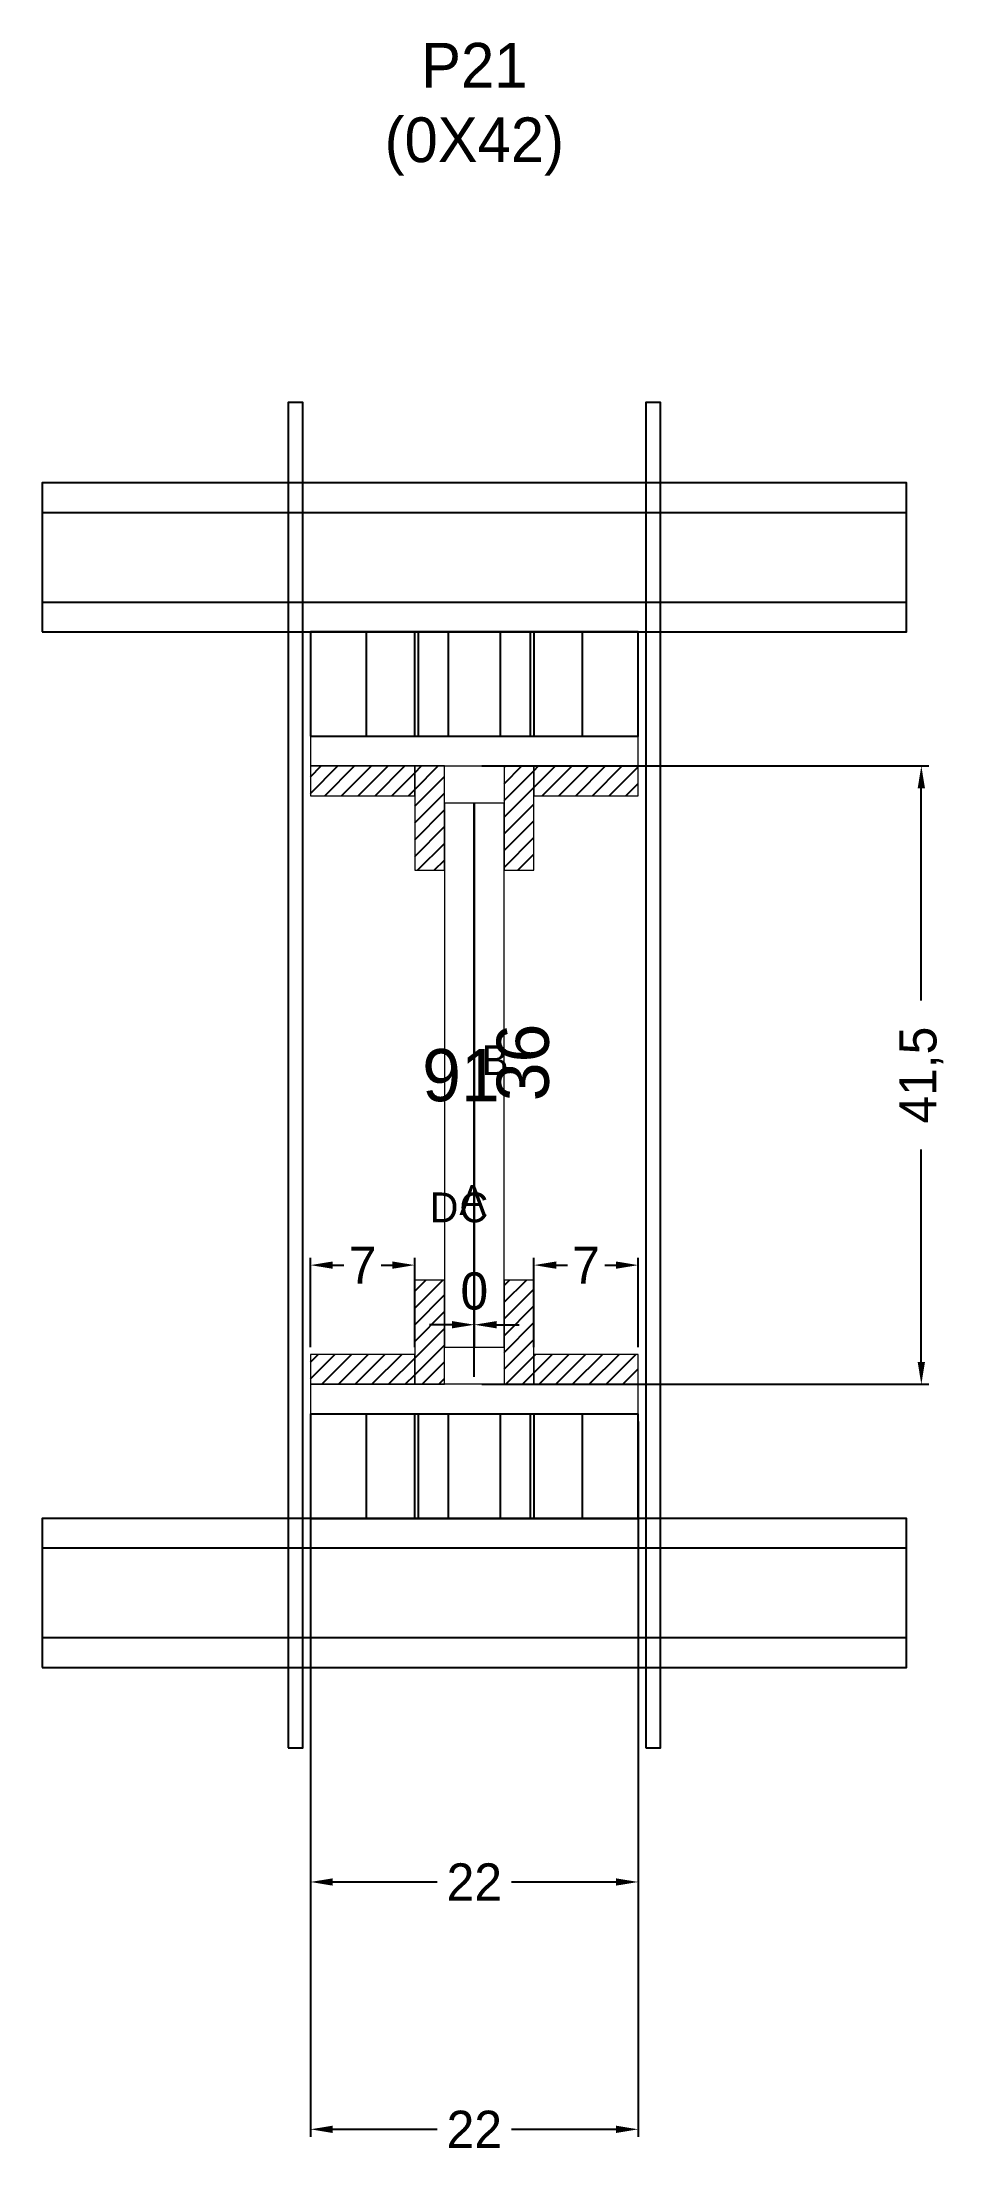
# Model space of a CAD drawing. Header units: centimetres. Extents: x -58 to 63, y -5 to 279.
import ezdxf

# ---------------------------------------------------------------- set-up
doc = ezdxf.new("R2010")
doc.units = ezdxf.units.CM
for name, color, linetype in [('CHAPA', 140, 'Continuous'), ('COTA', 241, 'Continuous'), ('Hachura', 251, 'Continuous'), ('Madeira', 30, 'Continuous'), ('NOMENCLATURA', 7, 'Continuous'), ('Painéis', 200, 'Continuous'), ('Perfil Metálico', 150, 'Continuous'), ('SARRAFO', 251, 'Continuous'), ('TEXTO_GERAL', 7, 'Continuous')]:
    doc.layers.add(name, color=color, linetype=linetype)
doc.dimstyles.new('cotax2', dxfattribs={"dimtxt": 2.5, "dimasz": 1.5, "dimexe": 0.5, "dimexo": 0.5, "dimgap": 0.5, "dimtad": 1, "dimcen": 2.5, "dimazin": 3, "dimtfac": 1, "dimtmove": 0, "dimatfit": 3})
pattern_1 = [(45, (0, 0), (-1.122532, 1.122532), [])]

# ---------------------------------------------------------------- blocks, each defined once
blk = doc.blocks.new('_CLOSEDFILLED')
at = {"color": 0, "linetype": 'BYBLOCK'}
blk.add_solid([(-1, 0.164), (0, 0), (-1, -0.164)], dxfattribs=at)
blk = doc.blocks.new('*D1')
for p, q in [((-22, 93.5), (-22, -2.5)), ((22, 93.5), (22, -2.5)), ((-19, -1.5), (-5, -1.5)), ((5, -1.5), (19, -1.5))]:
    blk.add_line(p, q)
at = {"layer": 'Defpoints'}
for p in [(-22, 94.5), (22, 94.5), (-22, -1.5)]:
    blk.add_point(p, dxfattribs=at)
at = {"layer": 'COTA', "xscale": 3, "yscale": 3, "rotation": 180}
blk.add_blockref('_CLOSEDFILLED', (-22, -1.5), dxfattribs=at)
at = {"layer": 'COTA', "xscale": 3, "yscale": 3}
blk.add_blockref('_CLOSEDFILLED', (22, -1.5), dxfattribs=at)
at = {"layer": 'COTA', "insert": (0, -1.5), "char_height": 5, "attachment_point": 5}
blk.add_mtext('22', dxfattribs=at)
blk = doc.blocks.new('*D2')
for p, q in [((-3, 106.5), (-6, 106.5)), ((0, 99.5), (0, 107.5)), ((0, 99.5), (0, 107.5)), ((0, 106.5), (0, 106.5)), ((3, 106.5), (6, 106.5))]:
    blk.add_line(p, q)
at = {"layer": 'Defpoints'}
for p in [(0, 106.5), (0, 98.5), (0, 98.5)]:
    blk.add_point(p, dxfattribs=at)
at = {"layer": 'COTA', "xscale": 3, "yscale": 3}
blk.add_blockref('_CLOSEDFILLED', (0, 106.5), dxfattribs=at)
at = {"layer": 'COTA', "xscale": 3, "yscale": 3, "rotation": 180}
blk.add_blockref('_CLOSEDFILLED', (0, 106.5), dxfattribs=at)
at = {"layer": 'COTA', "insert": (0, 111), "char_height": 5, "attachment_point": 5}
blk.add_mtext('0', dxfattribs=at)
blk = doc.blocks.new('*D3')
for p, q in [((1, 181.5), (61, 181.5)), ((60, 150), (60, 178.5)), ((60, 101.5), (60, 130)), ((1, 98.5), (61, 98.5))]:
    blk.add_line(p, q)
at = {"layer": 'Defpoints'}
for p in [(0, 181.5), (0, 98.5), (60, 98.5)]:
    blk.add_point(p, dxfattribs=at)
at = {"layer": 'COTA', "xscale": 3, "yscale": 3}
for p, rotation in [((60, 181.5), 90), ((60, 98.5), -90.00000000000001)]:
    blk.add_blockref('_CLOSEDFILLED', p, dxfattribs=dict(at, rotation=rotation))
at = {"layer": 'COTA', "insert": (60, 140), "char_height": 5, "attachment_point": 5, "rotation": 90}
blk.add_mtext('41,5', dxfattribs=at)
blk = doc.blocks.new('*D4')
for p, q in [((-22, 103.5), (-22, 115.5)), ((-19, 114.5), (-17.5, 114.5)), ((-12.5, 114.5), (-11, 114.5)), ((-8, 103.5), (-8, 115.5))]:
    blk.add_line(p, q)
at = {"layer": 'Defpoints'}
for p in [(-22, 114.5), (-22, 102.5), (-8, 102.5)]:
    blk.add_point(p, dxfattribs=at)
at = {"layer": 'COTA', "xscale": 3, "yscale": 3, "rotation": 180}
blk.add_blockref('_CLOSEDFILLED', (-22, 114.5), dxfattribs=at)
at = {"layer": 'COTA', "xscale": 3, "yscale": 3}
blk.add_blockref('_CLOSEDFILLED', (-8, 114.5), dxfattribs=at)
at = {"layer": 'COTA', "insert": (-15, 114.5), "char_height": 5, "attachment_point": 5}
blk.add_mtext('7', dxfattribs=at)
blk = doc.blocks.new('*D5')
for p, q in [((8, 103.5), (8, 115.5)), ((11, 114.5), (12.5, 114.5)), ((17.5, 114.5), (19, 114.5)), ((22, 103.5), (22, 115.5))]:
    blk.add_line(p, q)
at = {"layer": 'Defpoints'}
for p in [(8, 114.5), (8, 102.5), (22, 102.5)]:
    blk.add_point(p, dxfattribs=at)
at = {"layer": 'COTA', "xscale": 3, "yscale": 3, "rotation": 180}
blk.add_blockref('_CLOSEDFILLED', (8, 114.5), dxfattribs=at)
at = {"layer": 'COTA', "xscale": 3, "yscale": 3}
blk.add_blockref('_CLOSEDFILLED', (22, 114.5), dxfattribs=at)
at = {"layer": 'COTA', "insert": (15, 114.5), "char_height": 5, "attachment_point": 5}
blk.add_mtext('7', dxfattribs=at)
blk = doc.blocks.new('*D6')
for p, q in [((-22, 60.7), (-22, 30.7)), ((22, 60.7), (22, 30.7)), ((-19, 31.7), (-5, 31.7)), ((5, 31.7), (19, 31.7))]:
    blk.add_line(p, q)
at = {"layer": 'Defpoints'}
for p in [(-22, 61.7), (22, 61.7), (-22, 31.7)]:
    blk.add_point(p, dxfattribs=at)
at = {"layer": 'COTA', "xscale": 3, "yscale": 3, "rotation": 180}
blk.add_blockref('_CLOSEDFILLED', (-22, 31.7), dxfattribs=at)
at = {"layer": 'COTA', "xscale": 3, "yscale": 3}
blk.add_blockref('_CLOSEDFILLED', (22, 31.7), dxfattribs=at)
at = {"layer": 'COTA', "insert": (0, 31.7), "char_height": 5, "attachment_point": 5}
blk.add_mtext('22', dxfattribs=at)

msp = doc.modelspace()

# ---------------------------------------------------------------- hatches: boundary and pattern name
at = {"layer": 'Hachura'}
h = msp.add_hatch(dxfattribs=at)
h.set_pattern_fill('ANSI31')
h.set_pattern_definition(pattern_1)
h.paths.add_polyline_path([(-22, 177.5), (-8, 177.5), (-8, 181.5), (-22, 181.5)])
h = msp.add_hatch(dxfattribs=at)
h.set_pattern_fill('ANSI31')
h.set_pattern_definition(pattern_1)
h.paths.add_polyline_path([(-8, 167.5), (-4, 167.5), (-4, 181.5), (-8, 181.5)])
h = msp.add_hatch(dxfattribs=at)
h.set_pattern_fill('ANSI31')
h.set_pattern_definition(pattern_1)
h.paths.add_polyline_path([(4, 167.5), (8, 167.5), (8, 181.5), (4, 181.5)])
h = msp.add_hatch(dxfattribs=at)
h.set_pattern_fill('ANSI31')
h.set_pattern_definition(pattern_1)
h.paths.add_polyline_path([(8, 177.5), (22, 177.5), (22, 181.5), (8, 181.5)])
h = msp.add_hatch(dxfattribs=at)
h.set_pattern_fill('ANSI31')
h.set_pattern_definition(pattern_1)
h.paths.add_polyline_path([(-8, 98.5), (-4, 98.5), (-4, 112.5), (-8, 112.5)])
h = msp.add_hatch(dxfattribs=at)
h.set_pattern_fill('ANSI31')
h.set_pattern_definition(pattern_1)
h.paths.add_polyline_path([(4, 98.5), (8, 98.5), (8, 112.5), (4, 112.5)])
h = msp.add_hatch(dxfattribs=at)
h.set_pattern_fill('ANSI31')
h.set_pattern_definition(pattern_1)
h.paths.add_polyline_path([(-22, 98.5), (-8, 98.5), (-8, 102.5), (-22, 102.5)])
h = msp.add_hatch(dxfattribs=at)
h.set_pattern_fill('ANSI31')
h.set_pattern_definition(pattern_1)
h.paths.add_polyline_path([(8, 98.5), (22, 98.5), (22, 102.5), (8, 102.5)])

# ---------------------------------------------------------------- linework, layer by layer
at = {"layer": 'CHAPA', "lineweight": 18}
for points in [[(-22, 181.5), (22, 181.5), (22, 185.5), (-22, 185.5)], [(-22, 181.5), (22, 181.5), (22, 185.5), (-22, 185.5)], [(-4, 103.5), (0, 103.5), (0, 176.5), (-4, 176.5)], [(-4, 103.5), (0, 103.5), (0, 176.5), (-4, 176.5)], [(0, 103.5), (4, 103.5), (4, 176.5), (0, 176.5)], [(0, 103.5), (4, 103.5), (4, 176.5), (0, 176.5)], [(-22, 94.5), (22, 94.5), (22, 98.5), (-22, 98.5)], [(-22, 94.5), (22, 94.5), (22, 98.5), (-22, 98.5)]]:
    msp.add_lwpolyline(points, close=True, dxfattribs=at)
at = {"layer": 'Hachura'}
for points in [[(-25, 49.7), (-23, 49.7), (-23, 230.3), (-25, 230.3)], [(23, 49.7), (25, 49.7), (25, 230.3), (23, 230.3)]]:
    msp.add_lwpolyline(points, close=True, dxfattribs=at)
at = {"layer": 'Madeira', "color": 126}
for points in [[(-22, 185.5), (22, 185.5), (22, 199.5), (-22, 199.5)], [(-22, 185.5), (-8, 185.5), (-8, 199.5), (-22, 199.5)], [(-14.5, 185.5), (-7.5, 185.5), (-7.5, 199.5), (-14.5, 199.5)], [(-3.5, 185.5), (3.5, 185.5), (3.5, 199.5), (-3.5, 199.5)], [(7.5, 185.5), (14.5, 185.5), (14.5, 199.5), (7.5, 199.5)], [(8, 185.5), (22, 185.5), (22, 199.5), (8, 199.5)], [(-22, 80.5), (22, 80.5), (22, 94.5), (-22, 94.5)], [(-22, 80.5), (-8, 80.5), (-8, 94.5), (-22, 94.5)], [(-14.5, 80.5), (-7.5, 80.5), (-7.5, 94.5), (-14.5, 94.5)], [(-3.5, 80.5), (3.5, 80.5), (3.5, 94.5), (-3.5, 94.5)], [(7.5, 80.5), (14.5, 80.5), (14.5, 94.5), (7.5, 94.5)], [(8, 80.5), (22, 80.5), (22, 94.5), (8, 94.5)]]:
    msp.add_lwpolyline(points, close=True, dxfattribs=at)
at = {"layer": 'Painéis'}
msp.add_lwpolyline([(0, 103.5), (0, 103.5), (0, 176.5), (0, 176.5)], close=True, dxfattribs=at)
at = {"layer": 'Perfil Metálico', "color": 224}
for points in [[(-58, 199.5), (58, 199.5), (58, 219.5), (-58, 219.5)], [(-58, 203.5), (58, 203.5), (58, 215.5), (-58, 215.5)], [(-58, 60.5), (58, 60.5), (58, 80.5), (-58, 80.5)], [(-58, 64.5), (58, 64.5), (58, 76.5), (-58, 76.5)]]:
    msp.add_lwpolyline(points, close=True, dxfattribs=at)
at = {"layer": 'SARRAFO', "color": 251, "lineweight": 13}
for points in [[(-22, 177.5), (-8, 177.5), (-8, 181.5), (-22, 181.5)], [(-8, 167.5), (-4, 167.5), (-4, 181.5), (-8, 181.5)], [(4, 167.5), (8, 167.5), (8, 181.5), (4, 181.5)], [(8, 177.5), (22, 177.5), (22, 181.5), (8, 181.5)], [(-8, 98.5), (-4, 98.5), (-4, 112.5), (-8, 112.5)], [(4, 98.5), (8, 98.5), (8, 112.5), (4, 112.5)], [(-22, 98.5), (-8, 98.5), (-8, 102.5), (-22, 102.5)], [(8, 98.5), (22, 98.5), (22, 102.5), (8, 102.5)]]:
    msp.add_lwpolyline(points, close=True, dxfattribs=at)

# ---------------------------------------------------------------- texts
at = {"layer": 'COTA'}
msp.add_text('36', height=7, rotation=90, dxfattribs=at).set_placement((10, 136.5))
msp.add_text('91', height=7, dxfattribs=at).set_placement((-7, 136.5))
at = {"layer": 'NOMENCLATURA', "insert": (0, 260.75), "char_height": 6, "attachment_point": 8}
msp.add_mtext('P21\\P(0X42)', dxfattribs=at)
at = {"layer": 'TEXTO_GERAL'}
for s, p in [('B', (1, 140)), ('A', (-2, 121.25)), ('D', (-6, 120.25)), ('C', (-2, 120.25))]:
    msp.add_text(s, height=4, dxfattribs=at).set_placement(p)

# ---------------------------------------------------------------- dimensions: what is measured, and where the dimension line sits
at = {"layer": 'COTA'}
dim = msp.add_linear_dim(base=(60, 98.5), p1=(0, 98.5), p2=(0, 181.5), angle=90, dimstyle='cotax2', dxfattribs=at)
dim.commit()
dim.dimension.update_dxf_attribs({"geometry": '*D3', "text_midpoint": (60, 140)})
for base, p1, p2, picture, middle in [((-22, 114.5), (-22, 102.5), (-8, 102.5), '*D4', (-15, 114.5)), ((8, 114.5), (8, 102.5), (22, 102.5), '*D5', (15, 114.5)), ((0, 106.5), (0, 98.5), (0, 98.5), '*D2', (0, 111)), ((-22, -1.5), (-22, 94.5), (22, 94.5), '*D1', (0, -1.5)), ((-22, 31.7), (-22, 61.7), (22, 61.7), '*D6', (0, 31.7))]:
    dim = msp.add_linear_dim(base=base, p1=p1, p2=p2, dimstyle='cotax2', dxfattribs=at)
    dim.commit()
    dim.dimension.update_dxf_attribs({"geometry": picture, "text_midpoint": middle})

doc.saveas('drawing.dxf')
